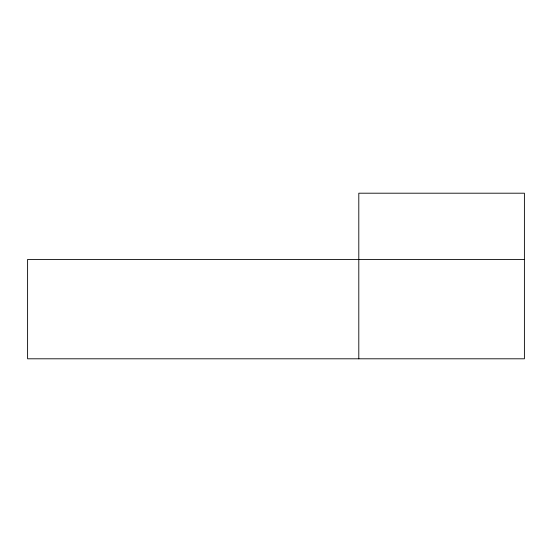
<?xml version="1.0" encoding="UTF-8"?>
<svg xmlns="http://www.w3.org/2000/svg" width="552" height="552" viewBox="0 0 552 552"><rect width="100%" height="100%" fill="white"/><g stroke="black" fill="none" stroke-linecap="round" stroke-linejoin="round"><path stroke-width="0.83" d="M524.4 259.44L27.6 259.44L27.6 358.8L524.4 358.8L524.4 193.2L358.8 193.2L358.8 358.8"/></g></svg>
